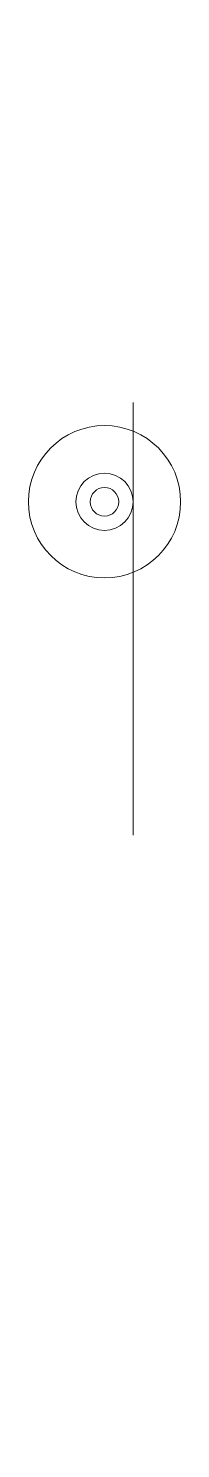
# Model space of a CAD drawing. Header units: inches. Extents: x -4.6 to -2.6, y -8.7 to 9.9.
import ezdxf

# ---------------------------------------------------------------- set-up
doc = ezdxf.new("R2010")
doc.units = ezdxf.units.IN
doc.header["$MEASUREMENT"] = 0

msp = doc.modelspace()

# ---------------------------------------------------------------- linework, layer by layer
at = {"lineweight": 15}
for points, knots in [([(-3.185, 3.707), (-3.185, 3.914), (-3.353, 4.082), (-3.56, 4.082), (-3.56, 4.082), (-3.768, 4.082), (-3.935, 3.914), (-3.935, 3.707), (-3.935, 3.707), (-3.935, 3.5), (-3.768, 3.332), (-3.56, 3.332), (-3.56, 3.332), (-3.353, 3.332), (-3.185, 3.5), (-3.185, 3.707), (-3.185, 9.92), (-3.185, -8.719), (-3.185, 3.707)], [0, 0, 0, 0, 0.2, 0.2, 0.2, 0.2, 0.4, 0.4, 0.4, 0.4, 0.6, 0.6, 0.6, 0.6, 1, 1, 1, 1.000004, 1.000004, 1.000004, 1.000004]), ([(-2.56, 3.707), (-2.56, 4.259), (-3.008, 4.707), (-3.56, 4.707), (-3.56, 4.707), (-4.113, 4.707), (-4.56, 4.259), (-4.56, 3.707), (-4.56, 3.707), (-4.56, 3.155), (-4.113, 2.707), (-3.56, 2.707), (-3.56, 2.707), (-3.008, 2.707), (-2.56, 3.155), (-2.56, 3.707), (-2.56, 3.707), (-2.56, 3.707), (-2.56, 3.707)], [0, 0, 0, 0, 0.2, 0.2, 0.2, 0.2, 0.4, 0.4, 0.4, 0.4, 0.6, 0.6, 0.6, 0.6, 1, 1, 1, 1.000004, 1.000004, 1.000004, 1.000004]), ([(-3.373, 3.707), (-3.373, 3.811), (-3.457, 3.894), (-3.56, 3.894), (-3.56, 3.894), (-3.664, 3.894), (-3.748, 3.811), (-3.748, 3.707), (-3.748, 3.707), (-3.748, 3.603), (-3.664, 3.519), (-3.56, 3.519), (-3.56, 3.519), (-3.457, 3.519), (-3.373, 3.603), (-3.373, 3.707)], [0, 0, 0, 0, 0.2, 0.2, 0.2, 0.2, 0.4, 0.4, 0.4, 0.4, 0.6, 0.6, 0.6, 0.6, 1, 1, 1, 1])]:
    msp.add_open_spline(points, degree=3, knots=knots, dxfattribs=at)

doc.saveas('drawing.dxf')
